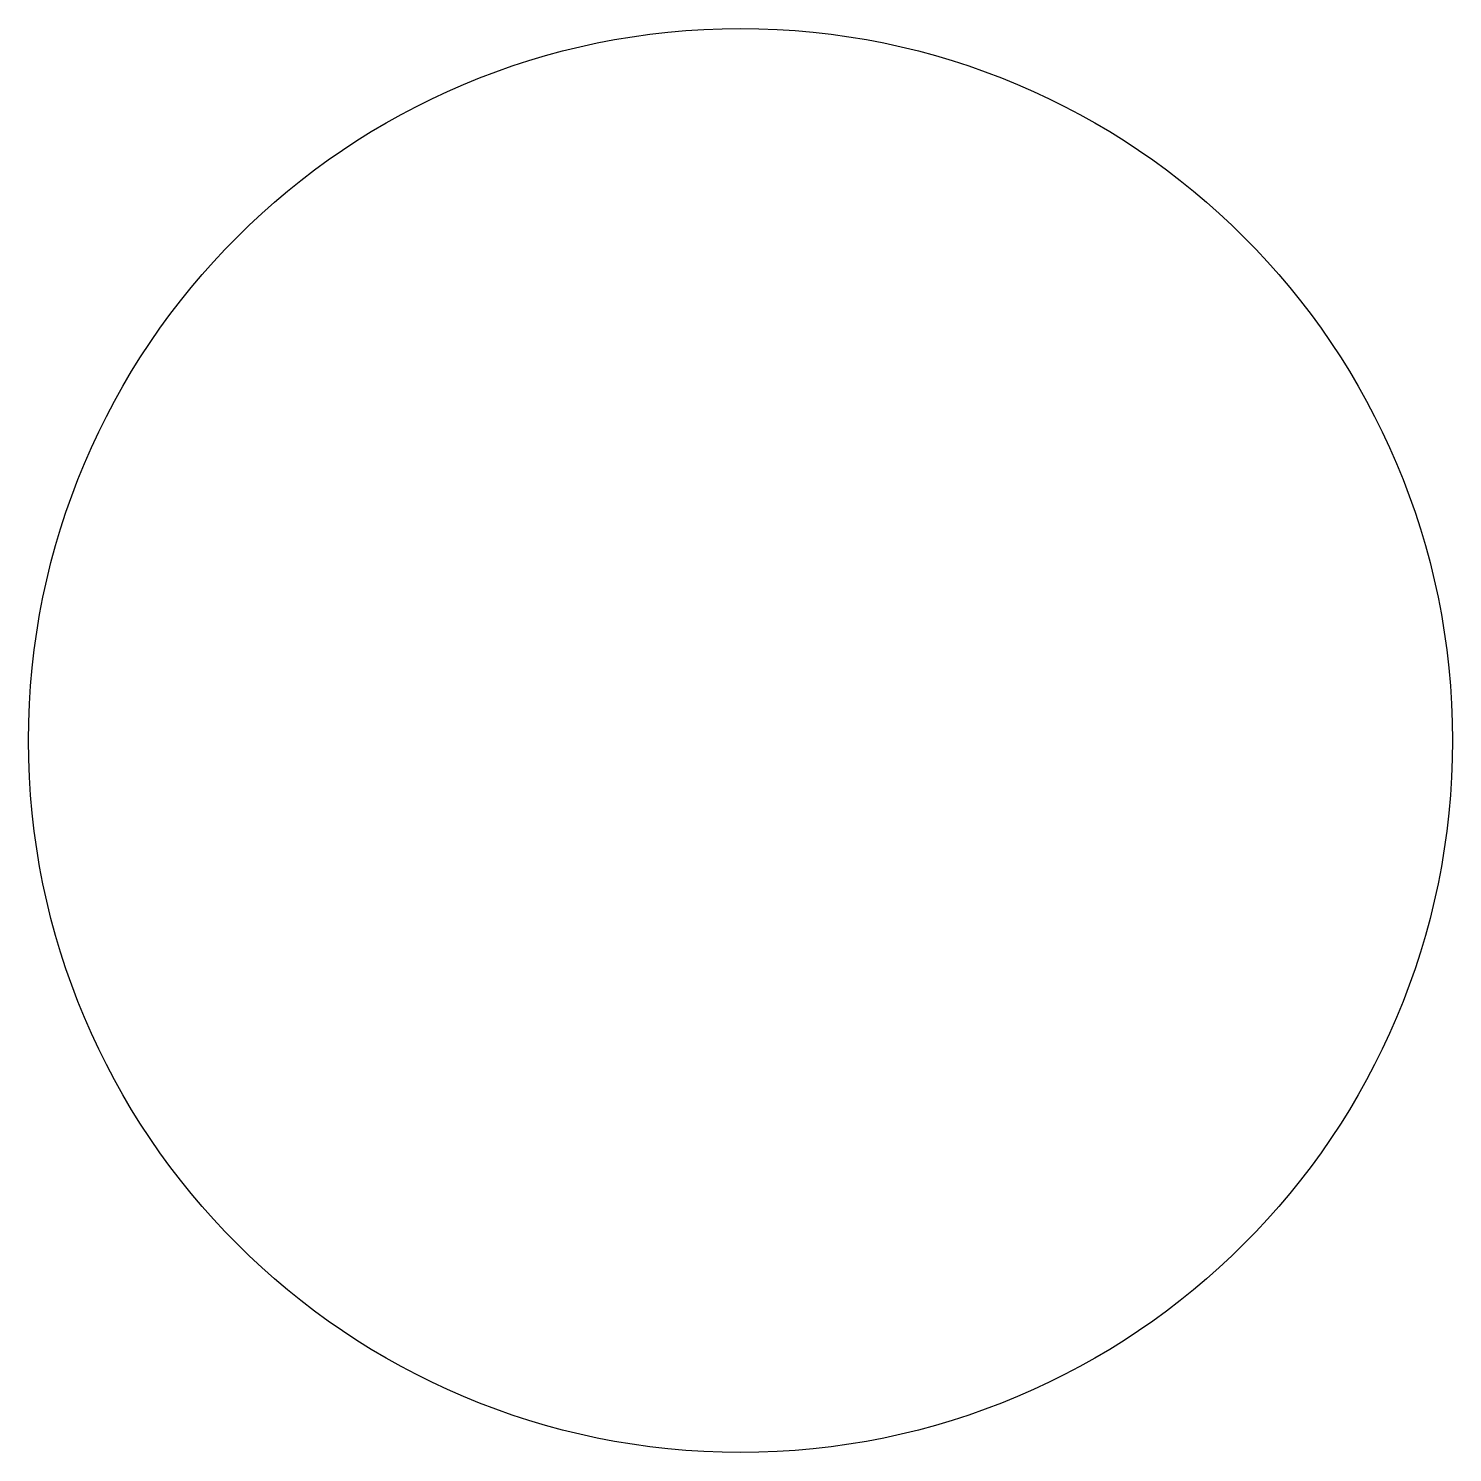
# Model space of a CAD drawing. Header units: millimetres. Extents: x 31.25 to 38.75, y -3.75 to 3.75.
import ezdxf

# ---------------------------------------------------------------- set-up
doc = ezdxf.new("R2010")
doc.units = ezdxf.units.MM
doc.layers.get('0').update_dxf_attribs({"lineweight": 25, "true_color": 0xffffff})

msp = doc.modelspace()

# ---------------------------------------------------------------- linework, layer by layer
msp.add_circle((35, 0), 3.7483)

doc.saveas('drawing.dxf')
